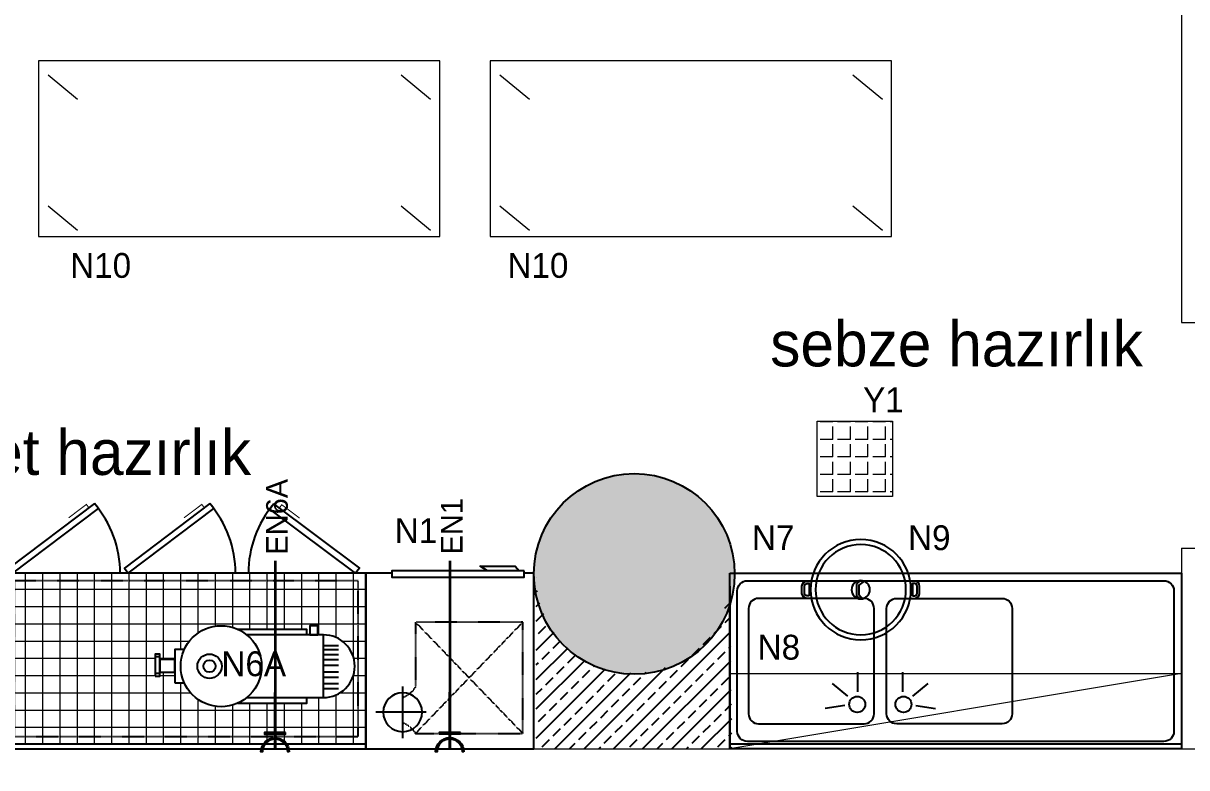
# Model space of a CAD drawing. Header units: centimetres. Extents: x -72470 to -43129, y -18750 to -16337.
# Drawn here: x -54531.6 to -54068, y -17296.7 to -17000 of the extents above; entities that cross this region are included whole.
import ezdxf

# ---------------------------------------------------------------- set-up
doc = ezdxf.new("R2010")
doc.units = ezdxf.units.CM
doc.header["$MEASUREMENT"] = 0
doc.linetypes.add('Dashed', pattern=[0.0056444444656372, 0.0028222222328186, -0.0028222222328186])
doc.linetypes.add('DUZ', pattern=[0])
doc.layers.get('0').update_dxf_attribs({"linetype": 'DUZ', "lineweight": 0})
for name, color, linetype in [('002 Çizgi', 7, 'Continuous'), ('11-021_500-BLOK A-str_zemin_kat$0$2DKOLON', 4, 'Continuous'), ('11-021_500-BLOK A-str_zemin_kat$0$2DTARAMA1', 253, 'Continuous'), ('11-021_500-BLOK B-str_zemin_kat$0$2DKOLON', 4, 'Continuous'), ('11-021_500-BLOK B-str_zemin_kat$0$2DTARAMA1', 253, 'Continuous'), ('CIHAZ', 2, 'Continuous'), ('ELEKTRİK', 10, 'Continuous'), ('Kıtc-002 Çizgi', 7, 'Continuous'), ('S2000-002 Çizgi', 7, 'Continuous')]:
    doc.layers.add(name, color=color, linetype=linetype)
doc.layers.add('ELK', color=1, linetype='Continuous', lineweight=35)
doc.layers.add('TEFRIS', color=30, linetype='Continuous', lineweight=9)
doc.styles.add('TAKSİM', font='GOTHIC.TTF', dxfattribs={"height": 20})

# ---------------------------------------------------------------- blocks, each defined once
blk = doc.blocks.new('A$C4A433252')
at = {"layer": 'S2000-002 Çizgi'}
for points in [[(60.34403425485653, 28.6222470033531), (60.34403425485653, 30.81981017309045), (32.89109184880818, 30.81981017309045)], [(36.44692856374786, 3.622247003353095), (66.99445982031193, 3.622247003353095), (66.99445982031193, 28.6222470033531), (36.44692856374786, 28.6222470033531)], [(66.99445982031193, 24.39169648196866), (73.01926600373191, 24.39169648196866)], [(1.783050320527763, 19.80804787529769), (-2.5558138077e-06, 19.80804787529769)], [(11.58695970967801, 22.79227670865657), (7.74941911575388, 22.79227670865657), (7.74941911575388, 9.452217298049616)], [(66.99445982031193, 22.78005780043486), (73.01926600373191, 22.78005780043486)], [(66.99445982031193, 20.76550877008913), (73.01926600373191, 20.76550877008913)], [(66.99445982031193, 18.75096245345594), (73.01926600373191, 18.75096245345594)], [(66.99445982031193, 16.5349582487047), (73.01926600373191, 16.5349582487047)], [(66.99445982031193, 13.91604640885407), (73.01926600373191, 13.91604640885407)], [(1.783050320527763, 13.22686043575322), (-2.5558138077e-06, 13.22686043575322)], [(7.74941911575388, 9.452217298049616), (11.58695970967801, 9.452217298049616)], [(66.99445982031193, 11.70004491781537), (73.01926600373191, 11.70004491781537)], [(66.99445982031193, 9.282588252370717), (73.01926600373191, 9.282588252370717)], [(66.99445982031193, 7.268039222024982), (73.01926600373191, 7.268039222024982)], [(32.89109184880818, 1.424683833615745), (60.34403425485653, 1.424683833615745), (60.34403425485653, 3.622247003353095)]]:
    blk.add_lwpolyline(points, dxfattribs=at)
for points in [[(61.53216344448811, 28.60264249656075), (64.75661477367976, 28.60264249656075), (64.75661477367976, 32.22882749472774), (61.53216344448811, 32.22882749472774)], [(-2.5558138077e-06, 12.09571986222363), (1.783050320527763, 12.09571986222363), (1.783050320527763, 20.93918844882773), (-2.5558138077e-06, 20.93918844882773)], [(1.783050320527763, 13.70673981726668), (7.74941911575388, 13.70673981726668), (7.74941911575388, 18.84829182598287), (1.783050320527763, 18.84829182598287)]]:
    blk.add_lwpolyline(points, close=True, dxfattribs=at)
for centre, radius in [((26.26474871737082, 16.12224700335309), 16.12224508013605), ((21.62960619647856, 16.12224700335309), 4.836676993788386), ((21.62960619647856, 16.12224700335309), 2.418340424531379)]:
    blk.add_circle(centre, radius, dxfattribs=at)
blk.add_arc((66.99445982031193, 16.12224700335309), 12.5, 270, 90, dxfattribs=at)
blk = doc.blocks.new('188-70')
at = {"layer": '002 Çizgi', "color": 7}
blk.add_line((24.32586168855778, -110.0460483423885), (24.32586168855778, 77.95395165761147), dxfattribs=at)
for points in [[(-71.33921312315215, 41.26263230040422), (-45.7278760982299, 75.49159541346671), (-43.67413831144222, 73.95491519197094), (-69.28547533637175, 39.72595207890481)], [(-43.67413831144222, -110.0460483423885), (26.32586168855778, -110.0460483423885), (26.32586168855778, 77.95395165761147), (-43.67413831144222, 77.95395165761147)], [(-71.4896948098467, 15.89495644267663), (-45.72076712935814, -18.21552385587347), (-43.67413831144222, -16.66938819504503), (-69.44306599193078, 17.44109210350507)], [(-71.4896948098467, -30.08271823235918), (-45.72076712935814, -64.19319853090929), (-43.67413831144222, -62.64706287008084), (-69.44306599193078, -28.53658257153074)], [(-40.64799959598167, -93.60606304338216), (-40.47596986266581, -92.14906812416302), (-40.02243692937191, -90.44697125591483), (-39.38123519609508, -88.58147308831394), (-38.64619906283042, -86.63427427104034), (-37.91116292956576, -84.68707545376674), (-37.26996119629621, -82.82157728616585), (-36.81642826300231, -81.11948041791766), (-36.64439852968644, -79.66248549869852), (-36.81642826300231, -78.5186764032369), (-37.26996119629621, -77.70166990648067), (-37.91116292957304, -77.21146600842258), (-38.6461990628377, -77.04806470907351), (-39.38123519610235, -77.21146600842258), (-40.02243692937191, -77.70166990647704), (-40.47596986266581, -78.5186764032369), (-40.64799959598167, -79.66248549869852), (-40.47596986266581, -81.11948041791766), (-40.02243692937191, -82.82157728616585), (-39.38123519609508, -84.68707545376674), (-38.64619906283042, -86.63427427104034), (-37.91116292956576, -88.58147308831394), (-37.26996119629621, -90.44697125591483), (-36.81642826300231, -92.14906812415938), (-36.64439852968644, -93.60606304338216), (-36.81642826300231, -94.74987213884378), (-37.26996119629621, -95.5668786356), (-37.91116292957304, -96.0570825336581), (-38.6461990628377, -96.22048383300717), (-39.38123519610235, -96.0570825336581), (-40.02243692937191, -95.5668786356), (-40.47596986266581, -94.74987213884378)]]:
    blk.add_lwpolyline(points, close=True, dxfattribs=at)
at = {"layer": '002 Çizgi', "color": 7, "linetype": 'Dashed'}
blk.add_lwpolyline([(21.32586168855778, -62.04604834238853), (21.32586168855778, 74.95395165761147), (-40.67413831144222, 74.95395165761147), (-40.67413831144222, -62.04604834238853)], close=True, dxfattribs=at)
at = {"layer": '002 Çizgi', "color": 7, "const_width": 0.4275}
for points in [[(-69.65403173668892, 43.51483848003772), (-70.97744480604888, 44.50506357189079), (-66.74652167000022, 50.15959507164007), (-65.6631906057446, 51.6074421325502)], [(-69.7941442326046, 13.65054622595562), (-71.11297633629147, 12.65422812063844), (-66.85601965306705, 7.019269659213023), (-65.76602267940325, 5.57643428954907)], [(-69.7941442326046, -32.32712844908019), (-71.11297633629147, -33.32344655439738), (-66.85601965306705, -38.95840501582643), (-65.76602267940325, -40.40124038548674)]]:
    blk.add_lwpolyline(points, dxfattribs=at)
at = {"layer": '002 Çizgi', "color": 7}
blk.add_lwpolyline([(24.32586168855778, -65.04604834238853), (-43.67413831144222, -65.04604834238853)], dxfattribs=at)
for points in [[(-33.338274044836, -73.04291471877514), (-33.338274044836, -99.71471313812071, 1), (-28.99247005337384, -99.71471313812071)], [(-28.99247005337384, -99.71471313812071), (-28.99247005337384, -73.04291471877514, -1), (-24.64666606191895, -73.04291471877514)]]:
    blk.add_lwpolyline(points, format="xyb", dxfattribs=at)
for centre, radius, start, end in [((-43.67413831144222, 73.95491519197094), 42.74999999999995, 229.7550348337713, 270), ((-43.67413831144222, -16.66938819504503), 42.74999999999999, 90, 130.5092126637801), ((-43.67413831144222, -62.64706287008084), 42.74999999999999, 90, 130.5092126637801)]:
    blk.add_arc(centre, radius, start, end, dxfattribs=at)
blk = doc.blocks.new('A$C53E03B34')
at = {"layer": 'Kıtc-002 Çizgi'}
for points in [[(3.736430210657999, 16.55474728873923), (1.999989551146424, 16.55474728873923, -0.4142135623730951), (-1.04488535726e-05, 18.55474728873923), (-1.04488535726e-05, 21.44523591158395, -0.4142135623730951), (1.999989551146424, 23.44523591158395), (3.736430210657999, 23.44523591158395)], [(43.13847541821451, 16.55474728873923), (44.87491607772605, 16.55474728873923, 0.4142135623730951), (46.87491607772606, 18.55474728873923), (46.87491607772606, 21.44523591158395, 0.4142135623730951), (44.87491607772605, 23.44523591158395), (43.13847541821451, 23.44523591158395)]]:
    blk.add_lwpolyline(points, format="xyb", dxfattribs=at)
for points in [[(22.07994261973363, 23.39970838445152), (24.16013736147579, 21.79056447975927), (24.16013736147579, 18.12031287973877), (22.74916513575409, 16.40455446213855)], [(23.49386673252957, 23.65446401759436), (25.16013736147579, 22.25665975957964), (25.16013736147579, 17.69347458119227), (23.75556937802139, 16.34792002827453)]]:
    blk.add_lwpolyline(points, dxfattribs=at)
for points in [[(2.829431830543397, 17.55474728873923), (1.999989551146424, 17.55474728873923, -0.4142135623730993), (0.9999895511464274, 18.55474728873923), (0.9999895511464274, 21.44523591158395, -0.4142135623731038), (1.999989551146424, 22.44523591158395), (2.829431830543397, 22.44523591158395)], [(44.04547379832911, 17.55474728873923), (44.87491607772605, 17.55474728873923, 0.4142135623730993), (45.87491607772608, 18.55474728873923), (45.87491607772608, 21.44523591158395, 0.4142135623731038), (44.87491607772605, 22.44523591158395), (44.04547379832911, 22.44523591158395)]]:
    blk.add_lwpolyline(points, format="xyb", close=True, dxfattribs=at)
for radius in [20, 18, 3.660725084202026]:
    blk.add_circle((23.43745281443625, 19.99999160016159), radius, dxfattribs=at)
blk = doc.blocks.new('A$C5B5611F4')
at = {"layer": 'CIHAZ', "color": 1}
for p, q in [((14.73433841587575, 68.46761854331544), (14.73433841587575, 47.91930797332088)), ((24.09093439983735, 58.19346325831839), (3.982544617469102, 58.19346325831839))]:
    blk.add_line(p, q, dxfattribs=at)
at = {"layer": 'CIHAZ', "color": 5, "linetype": 'Dashed'}
for p, q in [((19.81749012649561, 66.6580059789485), (62.61512831721622, 22.28394089994254)), ((62.61512831721622, 66.6580059789485), (19.81749012649561, 22.28394089994254))]:
    blk.add_line(p, q, dxfattribs=at)
at = {"layer": 'CIHAZ', "color": 5}
for points in [[(63.20360101332789, 1.822599528354203), (10.36053938909026, 1.822599528354203), (10.36053938909026, 4.321503037158436), (63.20360101332789, 4.321503037158436)], [(61.20360101332789, 1.822599528354203), (48.5961299984774, 1.822599528354203), (45.5961299984774, -5.8188888943e-06), (59.5961299984774, -5.8188888943e-06)]]:
    blk.add_lwpolyline(points, close=True, dxfattribs=at)
at = {"layer": 'CIHAZ', "color": 1}
blk.add_circle((14.73433841587575, 58.19346325831839), 7.758035706010048, dxfattribs=at)
at = {"layer": 'S2000-002 Çizgi', "linetype": 'Dashed'}
for p, q in [((19.81749012649561, 66.6580059789485), (62.61512831721622, 66.6580059789485)), ((62.61512831721622, 66.6580059789485), (62.61512831721622, 22.28394089994254)), ((19.81749012649561, 22.28394089994254), (19.81749012649561, 48.05007444388684)), ((62.61512831721622, 22.28394089994254), (19.81749012649561, 22.28394089994254))]:
    blk.add_line(p, q, dxfattribs=at)
at = {"layer": 'S2000-002 Çizgi'}
blk.add_lwpolyline([(10.36053938909026, 2.813747483875431), (4.7521225497e-06, 2.813747483875431), (4.7521225497e-06, 72.81374748387543), (67.00000475212255, 72.81374748387543), (67.00000475212255, 2.813747483875431), (63.20360101332789, 2.813747483875431)], dxfattribs=at)
at = {"layer": 'S2000-002 Çizgi', "linetype": 'Dashed'}
for centre, radius, start, end in [((11.59975860845043, 71.22130393240832), 9.399723374371668, 291.2079427881586, 330.9566305499486), ((10.99552973916797, 43.0200138398659), 10.15522007421278, 29.69070431364409, 66.77515045045837)]:
    blk.add_arc(centre, radius, start, end, dxfattribs=at)
blk = doc.blocks.new('A$C50025146')
at = {"layer": 'ELEKTRİK'}
for points in [[(16.0258407970905, 9.846670621633166), (16.5885051934838, 9.846670621633166), (16.5885051934838, 1.406704675742731), (16.0258407970905, 1.406704675742731)], [(6.940050297998823e-05, 5.345355450490388), (6.940050297998823e-05, 5.908019846885509), (22.50664525620232, 5.908019846885509), (22.50664525620232, 5.345355450490388)]]:
    blk.add_hatch(color=256, dxfattribs=at).paths.add_polyline_path(points)
h = blk.add_hatch(color=256, dxfattribs=at)
edge = h.paths.add_edge_path()
edge.add_line((23.70435837441619, 11.25333161261187), (23.70435837441619, 10.69066721622039))
edge.add_ellipse((23.70435837441619, 5.626687648689767), major_axis=(3.580774291992597, -3.580774291992606), ratio=0.9999999999999413, start_angle=134.9999999999983, end_angle=314.9999999999983)
edge.add_line((23.70435837441619, 0.5627080811555061), (23.70435837441619, 4.368476402305532e-05))
edge.add_ellipse((23.70435837441619, 5.626687648689767), major_axis=(3.978638102213783, 3.978638102213774), ratio=0.9999999999999128, start_angle=45.0000000000025, end_angle=225.0000000000025, ccw=False)
for points, elevation in [([(16.0258407970905, 1.406704675742731), (16.0258407970905, 9.846670621633166), (16.5885051934838, 9.846670621633166), (16.5885051934838, 1.406704675742731)], 4.791194770819646e-08), ([(6.940050297998823e-05, 5.908019846885509), (22.50664525620232, 5.908019846885509), (22.50664525620232, 5.345355450490388), (6.940050297998823e-05, 5.345355450490388)], 4.794507297291503e-08)]:
    blk.add_lwpolyline(points, close=True, dxfattribs=dict(at, elevation=elevation))
at = {"layer": 'ELEKTRİK', "elevation": 4.798666618537076e-08}
blk.add_lwpolyline([(23.70435837441437, 4.368476402305532e-05), (23.70435837441619, 0.5627080811555061, -0.9999999999999944), (23.70435837441619, 10.69066721622039), (23.70435837441619, 11.25333161261187, 0.9999999999999944)], format="xyb", close=True, dxfattribs=at)

msp = doc.modelspace()

# ---------------------------------------------------------------- hatches: boundary and pattern name
h = msp.add_hatch()
h.set_pattern_fill('ANGLE', color=256, angle=450.0000000000001)
h.set_pattern_definition([(90, (-48586.12654298663, -19484.83776868291), (-6.985, -1.041065586058513e-14), [5.079999999999997, -1.904999999999999]), (180, (-48586.12654298663, -19484.83776868291), (9.633499743347519e-15, -6.985), [5.079999999999996, -1.904999999999999])])
h.paths.add_polyline_path([(-54185.2715227398, -17188.5400760172), (-54185.27152273979, -17158.5400760172), (-54215.2715227398, -17158.5400760172), (-54215.2715227398, -17188.5400760172)])
at = {"layer": '11-021_500-BLOK A-str_zemin_kat$0$2DTARAMA1'}
h = msp.add_hatch(dxfattribs=at)
h.set_pattern_fill('ANSI33', color=256, scale=33)
h.set_pattern_definition([(45, (7616.594382168863, -26.67365547406007), (-5.833630944789017, 5.833630944789017), []), (45, (7622.428013103863, -26.67365547406007), (-5.833630944789017, 5.833630944789017), [4.125, -2.0625])])
edge = h.paths.add_edge_path()
edge.add_arc((-54288.565211278, -17220.21924142546), 38.66982171896169, 178.4314235060534, 353.87382003660406, ccw=False)
edge.add_line((-54327.22054256976, -17219.16071674438), (-54327.22054256976, -17289.16071674438))
edge.add_line((-54327.22054256976, -17289.16071674438), (-54249.15099543808, -17289.16071674438))
edge.add_line((-54249.15099543808, -17289.16071674438), (-54250.11622187225, -17224.34602291379))
at = {"layer": '11-021_500-BLOK B-str_zemin_kat$0$2DTARAMA1'}
h = msp.add_hatch(dxfattribs=at)
h.set_pattern_fill('ANSI33', color=256, scale=100)
h.set_pattern_definition([(45, (-413509.5235000515, -192690.2066484655), (-17.67766952966369, 17.67766952966369), []), (45, (-413491.8458305515, -192690.2066484655), (-17.67766952966369, 17.67766952966369), [12.5, -6.25])])
edge = h.paths.add_edge_path()
edge.add_arc((-53448.18576900393, -17219.43709981061), 40, 0, 360)
edge = h.paths.add_edge_path()
edge.add_arc((-54288.18576900393, -17219.43709981061), 40, 0, 360)
edge = h.paths.add_edge_path()
edge.add_arc((-55128.18576900393, -17219.43709981061), 40, 0, 360)
edge = h.paths.add_edge_path()
edge.add_arc((-55968.18576900393, -17219.43709981061), 40, 0, 360)
h.paths.add_polyline_path([(-54835.71432833868, -17053.77368003472), (-54661.95784812042, -17053.77368003472), (-54661.95784812042, -17007.82211113978), (-54835.71432833868, -17007.82211113978)], flags=9)
h.paths.add_polyline_path([(-53982.50537089037, -17053.79925984381), (-53808.73865874844, -17053.79925984381), (-53808.73865874844, -17007.81699517807), (-53982.50537089037, -17007.81699517807)], flags=9)
h.paths.add_polyline_path([(-55675.71944430051, -17053.79925984381), (-55520.59938973019, -17053.79925984381), (-55520.59938973019, -17007.81699517807), (-55675.71944430051, -17007.81699517807)], flags=9)
edge = h.paths.add_edge_path()
edge.add_arc((-56808.18576900393, -17219.43709981061), 40, 0, 360)
edge = h.paths.add_edge_path()
edge.add_arc((-55128.18576900393, -18059.43709981061), 40, 0, 360)
edge = h.paths.add_edge_path()
edge.add_arc((-54288.18576900393, -18059.43709981061), 40, 0, 360)
edge = h.paths.add_edge_path()
edge.add_arc((-53448.18576900393, -18059.43709981061), 40, 0, 360)
at = {"layer": 'TEFRIS', "linetype": 'Continuous'}
h = msp.add_hatch(dxfattribs=at)
h.set_pattern_fill('ANSI37', color=0, scale=55, angle=45)
h.set_pattern_definition([(90, (7550.55960860302, -51.79454427257588), (-6.875000000000001, 0), []), (180, (7550.55960860302, -51.79454427257588), (-8.881784197001252e-16, -6.875), [])])
edge = h.paths.add_edge_path()
edge.add_line((-54395.18576900393, -17219.16071620133), (-54583.18576900393, -17219.16071620133))
edge.add_line((-54583.18576900393, -17219.16071620133), (-54583.18576900393, -17287.16071620132))
edge.add_line((-54583.18576900393, -17287.16071620132), (-54395.18576900393, -17287.16071620132))
edge.add_line((-54395.18576900393, -17287.16071620132), (-54395.18576900393, -17265.22673023256))
edge.add_arc((-54355.19997635099, -17264.16071620141), 39.99999999997819, 179.9999999998541, 181.5271334307395, ccw=False)
edge.add_arc((-54355.19997635099, -17264.1607162012), 39.99999999997817, 178.4728665692605, 180.0000000001459, ccw=False)
edge.add_line((-54395.18576900393, -17263.09470217005), (-54395.18576900393, -17219.16071620133))
edge = h.paths.add_edge_path(flags=16)
edge.add_line((-54446.14267928146, -17241.50921124348), (-54418.68973687541, -17241.50921124348))
edge.add_line((-54418.68973687541, -17241.50921124348), (-54418.68973687541, -17243.70677441322))
edge.add_line((-54418.68973687541, -17243.70677441322), (-54417.50160768578, -17243.70677441322))
edge.add_line((-54417.50160768578, -17243.70677441322), (-54417.50160768578, -17240.10019392184))
edge.add_line((-54417.50160768578, -17240.10019392184), (-54414.27715635659, -17240.10019392184))
edge.add_line((-54414.27715635659, -17240.10019392184), (-54414.27715635659, -17243.70677441322))
edge.add_line((-54414.27715635659, -17243.70677441322), (-54412.03931130996, -17243.70677441322))
edge.add_arc((-54412.03931130996, -17256.20677441322), 12.5, -90, 90, ccw=False)
edge.add_line((-54412.03931130996, -17268.70677441322), (-54418.68973687541, -17268.70677441322))
edge.add_line((-54418.68973687541, -17268.70677441322), (-54418.68973687541, -17270.90433758296))
edge.add_line((-54418.68973687541, -17270.90433758296), (-54446.14267928146, -17270.90433758296))
edge.add_arc((-54452.7690224129, -17256.20677441321), 16.1222450801401, 204.4384788206849, 294.2680601347226, ccw=False)
edge.add_line((-54467.44681142059, -17262.87680411852), (-54471.28435201452, -17262.87680411852))
edge.add_line((-54471.28435201452, -17262.87680411852), (-54471.28435201452, -17258.62228159931))
edge.add_line((-54471.28435201452, -17258.62228159931), (-54477.25072080974, -17258.62228159931))
edge.add_line((-54477.25072080974, -17258.62228159931), (-54477.25072080974, -17260.23330155435))
edge.add_line((-54477.25072080974, -17260.23330155435), (-54479.03377368608, -17260.23330155435))
edge.add_line((-54479.03377368608, -17260.23330155435), (-54479.03377368608, -17251.38983296774))
edge.add_line((-54479.03377368608, -17251.38983296774), (-54477.25072080974, -17251.38983296774))
edge.add_line((-54477.25072080974, -17251.38983296774), (-54477.25072080974, -17253.48072959059))
edge.add_line((-54477.25072080974, -17253.48072959059), (-54471.28435201452, -17253.48072959059))
edge.add_line((-54471.28435201452, -17253.48072959059), (-54471.28435201452, -17249.53674470792))
edge.add_line((-54471.28435201452, -17249.53674470792), (-54467.44681142059, -17249.53674470792))
edge.add_arc((-54452.7690224129, -17256.20677441322), 16.12224508013677, 65.73193986527741, 155.5615211793151, ccw=False)
edge = h.paths.add_edge_path(flags=0)
edge.add_arc((-54457.4041649338, -17256.20677441322), 4.836676993785659, 0, 360)
edge = h.paths.add_edge_path(flags=0)
edge.add_arc((-54457.4041649338, -17256.20677441322), 2.418340424534108, 0, 360)

# ---------------------------------------------------------------- linework, layer by layer
msp.add_lwpolyline([(-54185.2715227398, -17158.5400760172), (-54185.2715227398, -17188.5400760172), (-54215.2715227398, -17188.5400760172), (-54215.2715227398, -17158.5400760172)], close=True)
at = {"layer": '11-021_500-BLOK A-str_zemin_kat$0$2DKOLON'}
msp.add_line((-54250.11622187225, -17224.34602291379), (-54250.11622187225, -17289.16071674438), dxfattribs=at)
at = {"layer": '11-021_500-BLOK B-str_zemin_kat$0$2DKOLON', "linetype": 'Continuous'}
msp.add_circle((-54288.18576900393, -17219.43709981061), 40, dxfattribs=at)
at = {"layer": 'ELK', "color": 1}
for p, q in [((-54431.29863266805, -17214.24140652773), (-54431.29863266805, -17289.21181188483)), ((-54361.68576900393, -17214.19031138728), (-54361.68576900393, -17289.16071674438))]:
    msp.add_line(p, q, dxfattribs=at)
at = {"layer": 'S2000-002 Çizgi'}
for p, q in [((-54199.13506025421, -17266.45053818082), (-54199.13506025421, -17258.55998115071)), ((-54181.09738349028, -17266.45053818082), (-54181.09738349028, -17258.55998115071)), ((-54203.04371520542, -17268.11361655807), (-54209.14140277516, -17263.10571314971)), ((-54177.18872853907, -17268.11361655807), (-54171.09104096933, -17263.10571314971)), ((-54204.27389799594, -17271.92285875657), (-54212.08561103449, -17273.03552656358)), ((-54175.95854574855, -17271.92285875657), (-54168.14683271, -17273.03552656358))]:
    msp.add_line(p, q, dxfattribs=at)
for points in [[(-54250.11622187225, -17219.16071674439), (-54070.11622187225, -17219.16071674439), (-54070.11622187225, -17289.16071674439), (-54250.11622187225, -17289.16071674438)], [(-54250.11622187225, -17287.16071674439), (-54070.11622187225, -17287.16071674439), (-54070.11622187225, -17289.16071674439), (-54250.11622187225, -17289.16071674438)]]:
    msp.add_lwpolyline(points, close=True, dxfattribs=at)
for points in [[(-54243.11622187225, -17222.16071674439), (-54077.11622187225, -17222.16071674439, -0.4142135623730919), (-54073.11622187225, -17226.16071674439), (-54073.11622187225, -17282.16071674439, -0.4142135623731057), (-54077.11622187225, -17286.16071674439), (-54243.11622187225, -17286.16071674439, -0.4142135623730951), (-54247.11622187225, -17282.16071674439), (-54247.11622187225, -17226.16071674439, -0.4142135623730844)], [(-54196.61622187225, -17229.16071674439), (-54238.61622187225, -17229.16071674439, 0.4142135623730951), (-54242.61622187225, -17233.16071674439), (-54242.61622187225, -17275.16071674439, 0.4142135623730951), (-54238.61622187225, -17279.16071674439), (-54196.61622187225, -17279.16071674439, 0.4142135623730951), (-54192.61622187225, -17275.16071674439), (-54192.61622187225, -17233.16071674439, 0.4142135623730951)], [(-54183.61622187225, -17229.16071674439), (-54141.61622187225, -17229.16071674439, -0.4142135623730951), (-54137.61622187225, -17233.16071674439), (-54137.61622187225, -17275.16071674439, -0.4142135623730951), (-54141.61622187225, -17279.16071674439), (-54183.61622187225, -17279.16071674439, -0.4142135623730951), (-54187.61622187225, -17275.16071674439), (-54187.61622187225, -17233.16071674439, -0.4142135623730951)]]:
    msp.add_lwpolyline(points, format="xyb", close=True, dxfattribs=at)
for centre in [(-54199.3304298946, -17271.41607330472), (-54180.90201384989, -17271.41607330472)]:
    msp.add_circle(centre, 3.187919533039349, dxfattribs=at)
at = {"layer": 'TEFRIS', "color": 0, "linetype": 'Continuous'}
for p, q in [((-54070.11622187225, -16800.95765326433), (-54070.11622187225, -17119.16071674439)), ((-54521.68295599362, -17020.4652092088), (-54509.95279346068, -17030.17752887043)), ((-54381.03108748543, -17020.4652092088), (-54369.30092495249, -17030.17752887043)), ((-54341.68295599362, -17020.4652092088), (-54329.95279346068, -17030.17752887043)), ((-54201.03108748543, -17020.4652092088), (-54189.30092495249, -17030.17752887043)), ((-54521.68295599362, -17072.67470511212), (-54509.95279346068, -17082.38702477375)), ((-54381.03108748543, -17072.67470511212), (-54369.30092495249, -17082.38702477375)), ((-54341.68295599362, -17072.67470511212), (-54329.95279346068, -17082.38702477375)), ((-54201.03108748543, -17072.67470511212), (-54189.30092495249, -17082.38702477375)), ((-54070.11622187224, -17119.16071674439), (-54055.11622187225, -17119.16071674439)), ((-54070.11622187224, -17209.16071674439), (-54070.11622187225, -17289.16071674439)), ((-54070.11622187225, -17209.16071674439), (-54055.11622187225, -17209.16071674439)), ((-54070.11622187225, -17259.16071674438), (-54250.11622187225, -17289.16071674438)), ((-54690.95160755456, -17289.16071674438), (-53481.83877341198, -17289.16071674438))]:
    msp.add_line(p, q, dxfattribs=at)
for points in [[(-54525.61461568683, -17085.00134616199), (-54365.61461568683, -17085.00134616199), (-54365.61461568683, -17015.00134616199), (-54525.61461568683, -17015.00134616199)], [(-54345.61461568683, -17085.00134616199), (-54185.61461568683, -17085.00134616199), (-54185.61461568683, -17015.00134616199), (-54345.61461568683, -17015.00134616199)], [(-54070.11622187225, -17289.16071674438), (-54250.11622187225, -17289.16071674438), (-54250.11622187225, -17259.16071674438), (-54070.11622187225, -17259.16071674438)]]:
    msp.add_lwpolyline(points, close=True, dxfattribs=at)

# ---------------------------------------------------------------- block references
at = {"layer": 'ELEKTRİK', "xscale": -1, "rotation": 90}
for p in [(-54425.67194501936, -17266.65407148818, -4.794507297291503e-08), (-54356.05908135524, -17266.60297634773, -4.794507297291503e-08)]:
    msp.add_blockref('A$C50025146', p, dxfattribs=at)
at = {"layer": 'S2000-002 Çizgi', "rotation": 270}
msp.add_blockref('188-70', (-54473.13972066154, -17262.83485505582), dxfattribs=at)
at = {"layer": 'S2000-002 Çizgi', "xscale": -1}
msp.add_blockref('A$C53E03B34', (-54174.47774645403, -17245.71546403312), dxfattribs=at)
at = {"layer": 'S2000-002 Çizgi', "xscale": -1, "rotation": 180}
msp.add_blockref('A$C5B5611F4', (-54395.18577375605, -17216.3469692605), dxfattribs=at)
at = {"layer": 'S2000-002 Çizgi'}
msp.add_blockref('A$C4A433252', (-54479.03377113027, -17272.32902141657), dxfattribs=at)

# ---------------------------------------------------------------- texts
at = {"style": 'TAKSİM'}
for s, height, p in [('N10', 9.9, (-54512.93325233099, -17101.42439134435, -0.0008635203109835583)), ('N10', 9.9, (-54338.6903399951, -17101.42439134435, -0.0008635203109835583)), ('sebze hazırlık', 18, (-54234.0083998027, -17136.70632606923)), ('Y1', 9.9, (-54196.97813746793, -17154.98645593843, -0.0008635203109835583)), ('et hazırlık', 18, (-54545.21243169688, -17179.96481926618)), ('N1', 9.9, (-54383.63012014004, -17207.14813151026, -0.0008635203109835583)), ('N7', 9.9, (-54241.29143378789, -17209.94947248813, -0.0008635203109835583)), ('N9', 9.9, (-54179.07798905899, -17209.94947248813, -0.0008635203109835583)), ('N8', 9.9, (-54239.01137018342, -17253.57859870829, -0.0008635203109835583)), ('N6A', 9.9, (-54452.66880460035, -17260.17804302799, -0.0008635203109835583))]:
    msp.add_text(s, height=height, dxfattribs=at).set_placement(p)
at = {"layer": 'ELK', "color": 1, "style": 'TAKSİM'}
for s, p in [('EN6A', (-54426.2148434258, -17211.72271936535)), ('EN1', (-54356.60197976168, -17211.6716242249))]:
    msp.add_text(s, height=8.64, rotation=90, dxfattribs=at).set_placement(p)

doc.saveas('drawing.dxf')
